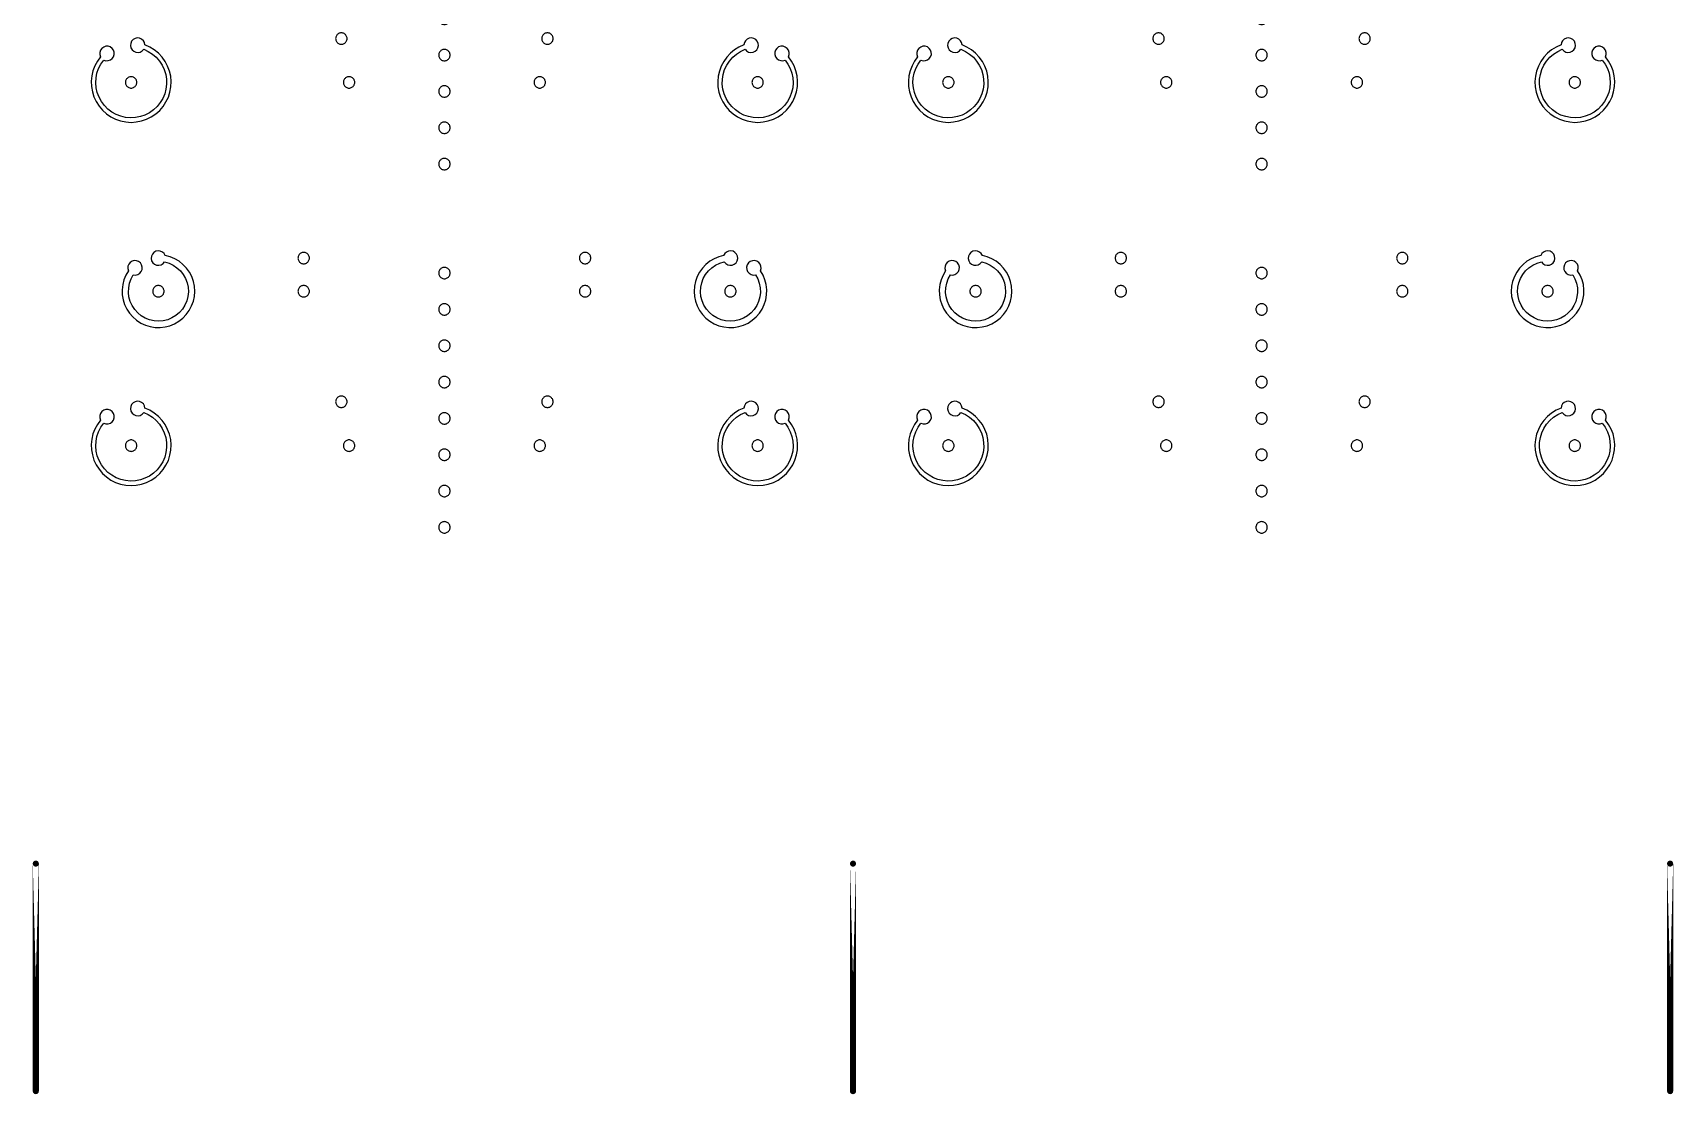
# Model space of a CAD drawing. Extents: x -100 to 100, y -100 to 100.
# Drawn here: x 32.3 to 53.93, y -64.24 to -50.25 of the extents above; entities that cross this region are included whole.
import ezdxf

# ---------------------------------------------------------------- set-up
doc = ezdxf.new("R2010")
doc.units = 0
doc.layers.get('0').update_dxf_attribs({"linetype": 'continuous'})
doc.layers.add('L4', color=7, linetype='continuous')

# ---------------------------------------------------------------- blocks, each defined once
blk = doc.blocks.new('LDI_XFL94-0512-011_L4_B1')
at = {"layer": 'L4'}
for points in [[(33.621, -53.437), (33.651, -53.439), (33.68, -53.432), (33.706, -53.416), (33.725, -53.393), (33.736, -53.365), (33.738, -53.335), (33.731, -53.305), (33.715, -53.28), (33.691, -53.261), (33.663, -53.25), (33.633, -53.248), (33.604, -53.256), (33.579, -53.273), (33.56, -53.296), (33.549, -53.324), (33.548, -53.354), (33.556, -53.383), (33.523, -53.441), (33.497, -53.502), (33.481, -53.566), (33.474, -53.632), (33.475, -53.698), (33.486, -53.764), (33.506, -53.827), (33.534, -53.887), (33.57, -53.942), (33.614, -53.992), (33.664, -54.035), (33.72, -54.072), (33.78, -54.1), (33.843, -54.119), (33.908, -54.13), (33.974, -54.131), (34.04, -54.124), (34.104, -54.107), (34.166, -54.082), (34.223, -54.048), (34.275, -54.007), (34.32, -53.959), (34.359, -53.905), (34.39, -53.847), (34.413, -53.784), (34.426, -53.72), (34.431, -53.654), (34.427, -53.587), (34.413, -53.523), (34.391, -53.46), (34.36, -53.402), (34.321, -53.348), (34.276, -53.3), (34.224, -53.258), (34.167, -53.225), (34.106, -53.199), (34.042, -53.182), (34.027, -53.156), (34.005, -53.136), (33.977, -53.123), (33.947, -53.12), (33.918, -53.126), (33.892, -53.141), (33.872, -53.164), (33.859, -53.191), (33.856, -53.221), (33.863, -53.251), (33.878, -53.277), (33.901, -53.297), (33.929, -53.308), (33.959, -53.311), (33.988, -53.304), (34.014, -53.289), (34.034, -53.266), (34.092, -53.283), (34.147, -53.309), (34.197, -53.343), (34.242, -53.384), (34.28, -53.432), (34.31, -53.485), (34.331, -53.542), (34.344, -53.601), (34.347, -53.662), (34.341, -53.722), (34.326, -53.781), (34.302, -53.837), (34.269, -53.888), (34.229, -53.934), (34.183, -53.973), (34.131, -54.005), (34.075, -54.028), (34.016, -54.043), (33.955, -54.048), (33.894, -54.044), (33.835, -54.03), (33.779, -54.008), (33.726, -53.977), (33.679, -53.938), (33.639, -53.893), (33.605, -53.842), (33.58, -53.787), (33.564, -53.728), (33.557, -53.668), (33.56, -53.607), (33.571, -53.547), (33.592, -53.49), (33.621, -53.437)], [(35.868, -53.141), (35.858, -53.141), (35.849, -53.143), (35.84, -53.146), (35.831, -53.151), (35.823, -53.156), (35.815, -53.163), (35.809, -53.17), (35.803, -53.178), (35.799, -53.187), (35.796, -53.196), (35.794, -53.206), (35.793, -53.216), (35.794, -53.225), (35.796, -53.235), (35.799, -53.244), (35.803, -53.253), (35.809, -53.261), (35.815, -53.269), (35.823, -53.275), (35.831, -53.281), (35.84, -53.285), (35.849, -53.288), (35.858, -53.29), (35.868, -53.291), (35.878, -53.29), (35.888, -53.288), (35.897, -53.285), (35.906, -53.281), (35.914, -53.275), (35.921, -53.269), (35.928, -53.261), (35.933, -53.253), (35.938, -53.244), (35.941, -53.235), (35.943, -53.225), (35.943, -53.216), (35.943, -53.206), (35.941, -53.196), (35.938, -53.187), (35.933, -53.178), (35.928, -53.17), (35.921, -53.163), (35.914, -53.156), (35.906, -53.151), (35.897, -53.146), (35.888, -53.143), (35.878, -53.141), (35.868, -53.141)], [(39.581, -53.141), (39.571, -53.141), (39.561, -53.143), (39.552, -53.146), (39.543, -53.151), (39.535, -53.156), (39.528, -53.163), (39.521, -53.17), (39.516, -53.178), (39.512, -53.187), (39.508, -53.196), (39.506, -53.206), (39.506, -53.216), (39.506, -53.225), (39.508, -53.235), (39.512, -53.244), (39.516, -53.253), (39.521, -53.261), (39.528, -53.269), (39.535, -53.275), (39.543, -53.281), (39.552, -53.285), (39.561, -53.288), (39.571, -53.29), (39.581, -53.291), (39.591, -53.29), (39.6, -53.288), (39.61, -53.285), (39.618, -53.281), (39.626, -53.275), (39.634, -53.269), (39.64, -53.261), (39.646, -53.253), (39.65, -53.244), (39.653, -53.235), (39.655, -53.225), (39.656, -53.216), (39.655, -53.206), (39.653, -53.196), (39.65, -53.187), (39.646, -53.178), (39.64, -53.17), (39.634, -53.163), (39.626, -53.156), (39.618, -53.151), (39.61, -53.146), (39.6, -53.143), (39.591, -53.141), (39.581, -53.141)], [(41.416, -53.266), (41.435, -53.289), (41.461, -53.304), (41.49, -53.311), (41.52, -53.308), (41.548, -53.297), (41.571, -53.277), (41.586, -53.251), (41.593, -53.221), (41.59, -53.191), (41.578, -53.164), (41.557, -53.141), (41.531, -53.126), (41.502, -53.12), (41.472, -53.123), (41.444, -53.136), (41.422, -53.156), (41.407, -53.182), (41.343, -53.199), (41.282, -53.225), (41.225, -53.258), (41.173, -53.3), (41.128, -53.348), (41.089, -53.402), (41.058, -53.46), (41.036, -53.523), (41.022, -53.587), (41.018, -53.654), (41.023, -53.72), (41.036, -53.784), (41.059, -53.847), (41.09, -53.905), (41.129, -53.959), (41.174, -54.007), (41.226, -54.048), (41.284, -54.082), (41.345, -54.107), (41.409, -54.124), (41.475, -54.131), (41.541, -54.13), (41.606, -54.119), (41.67, -54.1), (41.73, -54.072), (41.785, -54.035), (41.835, -53.992), (41.879, -53.942), (41.915, -53.887), (41.943, -53.827), (41.963, -53.764), (41.974, -53.698), (41.976, -53.632), (41.968, -53.566), (41.952, -53.502), (41.927, -53.441), (41.893, -53.383), (41.901, -53.354), (41.9, -53.324), (41.889, -53.296), (41.87, -53.273), (41.845, -53.256), (41.816, -53.248), (41.786, -53.25), (41.758, -53.261), (41.734, -53.28), (41.718, -53.305), (41.711, -53.335), (41.713, -53.365), (41.724, -53.393), (41.743, -53.416), (41.769, -53.432), (41.798, -53.439), (41.828, -53.437), (41.857, -53.49), (41.878, -53.547), (41.89, -53.607), (41.892, -53.668), (41.885, -53.728), (41.869, -53.787), (41.844, -53.842), (41.811, -53.893), (41.77, -53.938), (41.723, -53.977), (41.67, -54.008), (41.614, -54.03), (41.555, -54.044), (41.494, -54.048), (41.433, -54.043), (41.374, -54.028), (41.318, -54.005), (41.266, -53.973), (41.22, -53.934), (41.18, -53.888), (41.147, -53.837), (41.123, -53.781), (41.108, -53.722), (41.102, -53.662), (41.105, -53.601), (41.118, -53.542), (41.139, -53.485), (41.169, -53.432), (41.207, -53.384), (41.252, -53.343), (41.302, -53.309), (41.357, -53.283), (41.416, -53.266)], [(44.399, -53.437), (44.43, -53.439), (44.459, -53.432), (44.484, -53.416), (44.504, -53.393), (44.515, -53.365), (44.517, -53.335), (44.509, -53.305), (44.493, -53.28), (44.47, -53.261), (44.442, -53.25), (44.412, -53.248), (44.382, -53.256), (44.357, -53.273), (44.338, -53.296), (44.328, -53.324), (44.326, -53.354), (44.334, -53.383), (44.301, -53.441), (44.276, -53.502), (44.259, -53.566), (44.252, -53.632), (44.254, -53.698), (44.265, -53.764), (44.284, -53.827), (44.313, -53.887), (44.349, -53.942), (44.392, -53.992), (44.442, -54.035), (44.498, -54.072), (44.558, -54.1), (44.621, -54.119), (44.687, -54.13), (44.753, -54.131), (44.819, -54.124), (44.883, -54.107), (44.944, -54.082), (45.001, -54.048), (45.053, -54.007), (45.099, -53.959), (45.138, -53.905), (45.169, -53.847), (45.191, -53.784), (45.205, -53.72), (45.21, -53.654), (45.205, -53.587), (45.192, -53.523), (45.169, -53.46), (45.138, -53.402), (45.1, -53.348), (45.054, -53.3), (45.003, -53.258), (44.945, -53.225), (44.884, -53.199), (44.82, -53.182), (44.805, -53.156), (44.783, -53.136), (44.756, -53.123), (44.726, -53.12), (44.696, -53.126), (44.67, -53.141), (44.65, -53.164), (44.638, -53.191), (44.635, -53.221), (44.641, -53.251), (44.657, -53.277), (44.679, -53.297), (44.707, -53.308), (44.737, -53.311), (44.766, -53.304), (44.792, -53.289), (44.812, -53.266), (44.87, -53.283), (44.925, -53.309), (44.976, -53.343), (45.02, -53.384), (45.058, -53.432), (45.088, -53.485), (45.11, -53.542), (45.122, -53.601), (45.126, -53.662), (45.12, -53.722), (45.104, -53.781), (45.08, -53.837), (45.048, -53.888), (45.008, -53.934), (44.961, -53.973), (44.909, -54.005), (44.853, -54.028), (44.794, -54.043), (44.734, -54.048), (44.673, -54.044), (44.614, -54.03), (44.557, -54.008), (44.505, -53.977), (44.458, -53.938), (44.417, -53.893), (44.384, -53.842), (44.359, -53.787), (44.343, -53.728), (44.336, -53.668), (44.338, -53.607), (44.35, -53.547), (44.37, -53.49), (44.399, -53.437)], [(46.647, -53.141), (46.637, -53.141), (46.627, -53.143), (46.618, -53.146), (46.609, -53.151), (46.601, -53.156), (46.594, -53.163), (46.587, -53.17), (46.582, -53.178), (46.577, -53.187), (46.574, -53.196), (46.572, -53.206), (46.572, -53.216), (46.572, -53.225), (46.574, -53.235), (46.577, -53.244), (46.582, -53.253), (46.587, -53.261), (46.594, -53.269), (46.601, -53.275), (46.609, -53.281), (46.618, -53.285), (46.627, -53.288), (46.637, -53.29), (46.647, -53.291), (46.656, -53.29), (46.666, -53.288), (46.675, -53.285), (46.684, -53.281), (46.692, -53.275), (46.7, -53.269), (46.706, -53.261), (46.712, -53.253), (46.716, -53.244), (46.719, -53.235), (46.721, -53.225), (46.722, -53.216), (46.721, -53.206), (46.719, -53.196), (46.716, -53.187), (46.712, -53.178), (46.706, -53.17), (46.7, -53.163), (46.692, -53.156), (46.684, -53.151), (46.675, -53.146), (46.666, -53.143), (46.656, -53.141), (46.647, -53.141)], [(50.359, -53.141), (50.349, -53.141), (50.34, -53.143), (50.331, -53.146), (50.322, -53.151), (50.314, -53.156), (50.306, -53.163), (50.3, -53.17), (50.294, -53.178), (50.29, -53.187), (50.287, -53.196), (50.285, -53.206), (50.284, -53.216), (50.285, -53.225), (50.287, -53.235), (50.29, -53.244), (50.294, -53.253), (50.3, -53.261), (50.306, -53.269), (50.314, -53.275), (50.322, -53.281), (50.331, -53.285), (50.34, -53.288), (50.349, -53.29), (50.359, -53.291), (50.369, -53.29), (50.379, -53.288), (50.388, -53.285), (50.397, -53.281), (50.405, -53.275), (50.412, -53.269), (50.419, -53.261), (50.424, -53.253), (50.429, -53.244), (50.432, -53.235), (50.434, -53.225), (50.434, -53.216), (50.434, -53.206), (50.432, -53.196), (50.429, -53.187), (50.424, -53.178), (50.419, -53.17), (50.412, -53.163), (50.405, -53.156), (50.397, -53.151), (50.388, -53.146), (50.379, -53.143), (50.369, -53.141), (50.359, -53.141)], [(52.194, -53.266), (52.214, -53.289), (52.239, -53.304), (52.269, -53.311), (52.299, -53.308), (52.327, -53.297), (52.349, -53.277), (52.365, -53.251), (52.371, -53.221), (52.368, -53.191), (52.356, -53.164), (52.336, -53.141), (52.31, -53.126), (52.28, -53.12), (52.25, -53.123), (52.223, -53.136), (52.2, -53.156), (52.186, -53.182), (52.122, -53.199), (52.06, -53.225), (52.003, -53.258), (51.952, -53.3), (51.906, -53.348), (51.868, -53.402), (51.837, -53.46), (51.814, -53.523), (51.801, -53.587), (51.796, -53.654), (51.801, -53.72), (51.815, -53.784), (51.837, -53.847), (51.868, -53.905), (51.907, -53.959), (51.953, -54.007), (52.005, -54.048), (52.062, -54.082), (52.123, -54.107), (52.187, -54.124), (52.253, -54.131), (52.319, -54.13), (52.385, -54.119), (52.448, -54.1), (52.508, -54.072), (52.564, -54.035), (52.614, -53.992), (52.657, -53.942), (52.693, -53.887), (52.722, -53.827), (52.741, -53.764), (52.752, -53.698), (52.754, -53.632), (52.747, -53.566), (52.73, -53.502), (52.705, -53.441), (52.672, -53.383), (52.68, -53.354), (52.678, -53.324), (52.668, -53.296), (52.649, -53.273), (52.624, -53.256), (52.594, -53.248), (52.564, -53.25), (52.536, -53.261), (52.513, -53.28), (52.497, -53.305), (52.489, -53.335), (52.491, -53.365), (52.502, -53.393), (52.522, -53.416), (52.547, -53.432), (52.576, -53.439), (52.607, -53.437), (52.636, -53.49), (52.656, -53.547), (52.668, -53.607), (52.67, -53.668), (52.663, -53.728), (52.647, -53.787), (52.622, -53.842), (52.589, -53.893), (52.548, -53.938), (52.501, -53.977), (52.449, -54.008), (52.392, -54.03), (52.333, -54.044), (52.272, -54.048), (52.212, -54.043), (52.153, -54.028), (52.097, -54.005), (52.045, -53.973), (51.998, -53.934), (51.958, -53.888), (51.926, -53.837), (51.902, -53.781), (51.886, -53.722), (51.88, -53.662), (51.884, -53.601), (51.896, -53.542), (51.918, -53.485), (51.948, -53.432), (51.985, -53.384), (52.03, -53.343), (52.081, -53.309), (52.136, -53.283), (52.194, -53.266)], [(37.725, -53.338), (37.715, -53.339), (37.705, -53.341), (37.696, -53.344), (37.687, -53.348), (37.679, -53.354), (37.672, -53.36), (37.665, -53.368), (37.66, -53.376), (37.655, -53.384), (37.652, -53.394), (37.65, -53.403), (37.65, -53.413), (37.65, -53.423), (37.652, -53.433), (37.655, -53.442), (37.66, -53.451), (37.665, -53.459), (37.672, -53.466), (37.679, -53.473), (37.687, -53.478), (37.696, -53.482), (37.705, -53.486), (37.715, -53.488), (37.725, -53.488), (37.734, -53.488), (37.744, -53.486), (37.753, -53.482), (37.762, -53.478), (37.77, -53.473), (37.778, -53.466), (37.784, -53.459), (37.79, -53.451), (37.794, -53.442), (37.797, -53.433), (37.799, -53.423), (37.8, -53.413), (37.799, -53.403), (37.797, -53.394), (37.794, -53.384), (37.79, -53.376), (37.784, -53.368), (37.778, -53.36), (37.77, -53.354), (37.762, -53.348), (37.753, -53.344), (37.744, -53.341), (37.734, -53.339), (37.725, -53.338)], [(48.503, -53.338), (48.493, -53.339), (48.484, -53.341), (48.474, -53.344), (48.465, -53.348), (48.457, -53.354), (48.45, -53.36), (48.443, -53.368), (48.438, -53.376), (48.434, -53.384), (48.431, -53.394), (48.429, -53.403), (48.428, -53.413), (48.429, -53.423), (48.431, -53.433), (48.434, -53.442), (48.438, -53.451), (48.443, -53.459), (48.45, -53.466), (48.457, -53.473), (48.465, -53.478), (48.474, -53.482), (48.484, -53.486), (48.493, -53.488), (48.503, -53.488), (48.513, -53.488), (48.522, -53.486), (48.532, -53.482), (48.54, -53.478), (48.549, -53.473), (48.556, -53.466), (48.562, -53.459), (48.568, -53.451), (48.572, -53.442), (48.575, -53.433), (48.577, -53.423), (48.578, -53.413), (48.577, -53.403), (48.575, -53.394), (48.572, -53.384), (48.568, -53.376), (48.562, -53.368), (48.556, -53.36), (48.549, -53.354), (48.54, -53.348), (48.532, -53.344), (48.522, -53.341), (48.513, -53.339), (48.503, -53.338)], [(33.952, -53.578), (33.942, -53.578), (33.933, -53.58), (33.923, -53.583), (33.915, -53.588), (33.906, -53.593), (33.899, -53.6), (33.893, -53.607), (33.887, -53.615), (33.883, -53.624), (33.88, -53.633), (33.878, -53.643), (33.877, -53.653), (33.878, -53.662), (33.88, -53.672), (33.883, -53.681), (33.887, -53.69), (33.893, -53.698), (33.899, -53.706), (33.906, -53.712), (33.915, -53.718), (33.923, -53.722), (33.933, -53.725), (33.942, -53.727), (33.952, -53.728), (33.962, -53.727), (33.972, -53.725), (33.981, -53.722), (33.99, -53.718), (33.998, -53.712), (34.005, -53.706), (34.012, -53.698), (34.017, -53.69), (34.021, -53.681), (34.025, -53.672), (34.026, -53.662), (34.027, -53.653), (34.026, -53.643), (34.025, -53.633), (34.021, -53.624), (34.017, -53.615), (34.012, -53.607), (34.005, -53.6), (33.998, -53.593), (33.99, -53.588), (33.981, -53.583), (33.972, -53.58), (33.962, -53.578), (33.952, -53.578)], [(35.868, -53.578), (35.858, -53.578), (35.849, -53.58), (35.84, -53.583), (35.831, -53.588), (35.823, -53.593), (35.815, -53.6), (35.809, -53.607), (35.803, -53.615), (35.799, -53.624), (35.796, -53.633), (35.794, -53.643), (35.793, -53.653), (35.794, -53.662), (35.796, -53.672), (35.799, -53.681), (35.803, -53.69), (35.809, -53.698), (35.815, -53.706), (35.823, -53.712), (35.831, -53.718), (35.84, -53.722), (35.849, -53.725), (35.858, -53.727), (35.868, -53.728), (35.878, -53.727), (35.888, -53.725), (35.897, -53.722), (35.906, -53.718), (35.914, -53.712), (35.921, -53.706), (35.928, -53.698), (35.933, -53.69), (35.938, -53.681), (35.941, -53.672), (35.943, -53.662), (35.943, -53.653), (35.943, -53.643), (35.941, -53.633), (35.938, -53.624), (35.933, -53.615), (35.928, -53.607), (35.921, -53.6), (35.914, -53.593), (35.906, -53.588), (35.897, -53.583), (35.888, -53.58), (35.878, -53.578), (35.868, -53.578)], [(39.581, -53.578), (39.571, -53.578), (39.561, -53.58), (39.552, -53.583), (39.543, -53.588), (39.535, -53.593), (39.528, -53.6), (39.521, -53.607), (39.516, -53.615), (39.512, -53.624), (39.508, -53.633), (39.506, -53.643), (39.506, -53.653), (39.506, -53.662), (39.508, -53.672), (39.512, -53.681), (39.516, -53.69), (39.521, -53.698), (39.528, -53.706), (39.535, -53.712), (39.543, -53.718), (39.552, -53.722), (39.561, -53.725), (39.571, -53.727), (39.581, -53.728), (39.591, -53.727), (39.6, -53.725), (39.61, -53.722), (39.618, -53.718), (39.626, -53.712), (39.634, -53.706), (39.64, -53.698), (39.646, -53.69), (39.65, -53.681), (39.653, -53.672), (39.655, -53.662), (39.656, -53.653), (39.655, -53.643), (39.653, -53.633), (39.65, -53.624), (39.646, -53.615), (39.64, -53.607), (39.634, -53.6), (39.626, -53.593), (39.618, -53.588), (39.61, -53.583), (39.6, -53.58), (39.591, -53.578), (39.581, -53.578)], [(41.497, -53.578), (41.487, -53.578), (41.478, -53.58), (41.468, -53.583), (41.46, -53.588), (41.451, -53.593), (41.444, -53.6), (41.438, -53.607), (41.432, -53.615), (41.428, -53.624), (41.425, -53.633), (41.423, -53.643), (41.422, -53.653), (41.423, -53.662), (41.425, -53.672), (41.428, -53.681), (41.432, -53.69), (41.438, -53.698), (41.444, -53.706), (41.451, -53.712), (41.46, -53.718), (41.468, -53.722), (41.478, -53.725), (41.487, -53.727), (41.497, -53.728), (41.507, -53.727), (41.516, -53.725), (41.526, -53.722), (41.535, -53.718), (41.543, -53.712), (41.55, -53.706), (41.557, -53.698), (41.562, -53.69), (41.566, -53.681), (41.569, -53.672), (41.571, -53.662), (41.572, -53.653), (41.571, -53.643), (41.569, -53.633), (41.566, -53.624), (41.562, -53.615), (41.557, -53.607), (41.55, -53.6), (41.543, -53.593), (41.535, -53.588), (41.526, -53.583), (41.516, -53.58), (41.507, -53.578), (41.497, -53.578)], [(44.731, -53.578), (44.721, -53.578), (44.711, -53.58), (44.702, -53.583), (44.693, -53.588), (44.685, -53.593), (44.678, -53.6), (44.671, -53.607), (44.666, -53.615), (44.661, -53.624), (44.658, -53.633), (44.656, -53.643), (44.656, -53.653), (44.656, -53.662), (44.658, -53.672), (44.661, -53.681), (44.666, -53.69), (44.671, -53.698), (44.678, -53.706), (44.685, -53.712), (44.693, -53.718), (44.702, -53.722), (44.711, -53.725), (44.721, -53.727), (44.731, -53.728), (44.74, -53.727), (44.75, -53.725), (44.759, -53.722), (44.768, -53.718), (44.776, -53.712), (44.784, -53.706), (44.79, -53.698), (44.795, -53.69), (44.8, -53.681), (44.803, -53.672), (44.805, -53.662), (44.806, -53.653), (44.805, -53.643), (44.803, -53.633), (44.8, -53.624), (44.795, -53.615), (44.79, -53.607), (44.784, -53.6), (44.776, -53.593), (44.768, -53.588), (44.759, -53.583), (44.75, -53.58), (44.74, -53.578), (44.731, -53.578)], [(46.647, -53.578), (46.637, -53.578), (46.627, -53.58), (46.618, -53.583), (46.609, -53.588), (46.601, -53.593), (46.594, -53.6), (46.587, -53.607), (46.582, -53.615), (46.577, -53.624), (46.574, -53.633), (46.572, -53.643), (46.572, -53.653), (46.572, -53.662), (46.574, -53.672), (46.577, -53.681), (46.582, -53.69), (46.587, -53.698), (46.594, -53.706), (46.601, -53.712), (46.609, -53.718), (46.618, -53.722), (46.627, -53.725), (46.637, -53.727), (46.647, -53.728), (46.656, -53.727), (46.666, -53.725), (46.675, -53.722), (46.684, -53.718), (46.692, -53.712), (46.7, -53.706), (46.706, -53.698), (46.712, -53.69), (46.716, -53.681), (46.719, -53.672), (46.721, -53.662), (46.722, -53.653), (46.721, -53.643), (46.719, -53.633), (46.716, -53.624), (46.712, -53.615), (46.706, -53.607), (46.7, -53.6), (46.692, -53.593), (46.684, -53.588), (46.675, -53.583), (46.666, -53.58), (46.656, -53.578), (46.647, -53.578)], [(50.359, -53.578), (50.349, -53.578), (50.34, -53.58), (50.331, -53.583), (50.322, -53.588), (50.314, -53.593), (50.306, -53.6), (50.3, -53.607), (50.294, -53.615), (50.29, -53.624), (50.287, -53.633), (50.285, -53.643), (50.284, -53.653), (50.285, -53.662), (50.287, -53.672), (50.29, -53.681), (50.294, -53.69), (50.3, -53.698), (50.306, -53.706), (50.314, -53.712), (50.322, -53.718), (50.331, -53.722), (50.34, -53.725), (50.349, -53.727), (50.359, -53.728), (50.369, -53.727), (50.379, -53.725), (50.388, -53.722), (50.397, -53.718), (50.405, -53.712), (50.412, -53.706), (50.419, -53.698), (50.424, -53.69), (50.429, -53.681), (50.432, -53.672), (50.434, -53.662), (50.434, -53.653), (50.434, -53.643), (50.432, -53.633), (50.429, -53.624), (50.424, -53.615), (50.419, -53.607), (50.412, -53.6), (50.405, -53.593), (50.397, -53.588), (50.388, -53.583), (50.379, -53.58), (50.369, -53.578), (50.359, -53.578)], [(52.275, -53.578), (52.266, -53.578), (52.256, -53.58), (52.247, -53.583), (52.238, -53.588), (52.23, -53.593), (52.222, -53.6), (52.216, -53.607), (52.21, -53.615), (52.206, -53.624), (52.203, -53.633), (52.201, -53.643), (52.2, -53.653), (52.201, -53.662), (52.203, -53.672), (52.206, -53.681), (52.21, -53.69), (52.216, -53.698), (52.222, -53.706), (52.23, -53.712), (52.238, -53.718), (52.247, -53.722), (52.256, -53.725), (52.266, -53.727), (52.275, -53.728), (52.285, -53.727), (52.295, -53.725), (52.304, -53.722), (52.313, -53.718), (52.321, -53.712), (52.328, -53.706), (52.335, -53.698), (52.34, -53.69), (52.345, -53.681), (52.348, -53.672), (52.35, -53.662), (52.35, -53.653), (52.35, -53.643), (52.348, -53.633), (52.345, -53.624), (52.34, -53.615), (52.335, -53.607), (52.328, -53.6), (52.321, -53.593), (52.313, -53.588), (52.304, -53.583), (52.295, -53.58), (52.285, -53.578), (52.275, -53.578)], [(37.725, -53.817), (37.715, -53.818), (37.705, -53.82), (37.696, -53.823), (37.687, -53.827), (37.679, -53.833), (37.672, -53.839), (37.665, -53.847), (37.66, -53.855), (37.655, -53.864), (37.652, -53.873), (37.65, -53.882), (37.65, -53.892), (37.65, -53.902), (37.652, -53.912), (37.655, -53.921), (37.66, -53.93), (37.665, -53.938), (37.672, -53.945), (37.679, -53.952), (37.687, -53.957), (37.696, -53.962), (37.705, -53.965), (37.715, -53.967), (37.725, -53.967), (37.734, -53.967), (37.744, -53.965), (37.753, -53.962), (37.762, -53.957), (37.77, -53.952), (37.778, -53.945), (37.784, -53.938), (37.79, -53.93), (37.794, -53.921), (37.797, -53.912), (37.799, -53.902), (37.8, -53.892), (37.799, -53.882), (37.797, -53.873), (37.794, -53.864), (37.79, -53.855), (37.784, -53.847), (37.778, -53.839), (37.77, -53.833), (37.762, -53.827), (37.753, -53.823), (37.744, -53.82), (37.734, -53.818), (37.725, -53.817)], [(48.503, -53.817), (48.493, -53.818), (48.484, -53.82), (48.474, -53.823), (48.465, -53.827), (48.457, -53.833), (48.45, -53.839), (48.443, -53.847), (48.438, -53.855), (48.434, -53.864), (48.431, -53.873), (48.429, -53.882), (48.428, -53.892), (48.429, -53.902), (48.431, -53.912), (48.434, -53.921), (48.438, -53.93), (48.443, -53.938), (48.45, -53.945), (48.457, -53.952), (48.465, -53.957), (48.474, -53.962), (48.484, -53.965), (48.493, -53.967), (48.503, -53.967), (48.513, -53.967), (48.522, -53.965), (48.532, -53.962), (48.54, -53.957), (48.549, -53.952), (48.556, -53.945), (48.562, -53.938), (48.568, -53.93), (48.572, -53.921), (48.575, -53.912), (48.577, -53.902), (48.578, -53.892), (48.577, -53.882), (48.575, -53.873), (48.572, -53.864), (48.568, -53.855), (48.562, -53.847), (48.556, -53.839), (48.549, -53.833), (48.54, -53.827), (48.532, -53.823), (48.522, -53.82), (48.513, -53.818), (48.503, -53.817)], [(37.725, -54.296), (37.715, -54.297), (37.705, -54.299), (37.696, -54.302), (37.687, -54.306), (37.679, -54.312), (37.672, -54.318), (37.665, -54.326), (37.66, -54.334), (37.655, -54.343), (37.652, -54.352), (37.65, -54.361), (37.65, -54.371), (37.65, -54.381), (37.652, -54.391), (37.655, -54.4), (37.66, -54.409), (37.665, -54.417), (37.672, -54.424), (37.679, -54.431), (37.687, -54.436), (37.696, -54.441), (37.705, -54.444), (37.715, -54.446), (37.725, -54.446), (37.734, -54.446), (37.744, -54.444), (37.753, -54.441), (37.762, -54.436), (37.77, -54.431), (37.778, -54.424), (37.784, -54.417), (37.79, -54.409), (37.794, -54.4), (37.797, -54.391), (37.799, -54.381), (37.8, -54.371), (37.799, -54.361), (37.797, -54.352), (37.794, -54.343), (37.79, -54.334), (37.784, -54.326), (37.778, -54.318), (37.77, -54.312), (37.762, -54.306), (37.753, -54.302), (37.744, -54.299), (37.734, -54.297), (37.725, -54.296)], [(48.503, -54.296), (48.493, -54.297), (48.484, -54.299), (48.474, -54.302), (48.465, -54.306), (48.457, -54.312), (48.45, -54.318), (48.443, -54.326), (48.438, -54.334), (48.434, -54.343), (48.431, -54.352), (48.429, -54.361), (48.428, -54.371), (48.429, -54.381), (48.431, -54.391), (48.434, -54.4), (48.438, -54.409), (48.443, -54.417), (48.45, -54.424), (48.457, -54.431), (48.465, -54.436), (48.474, -54.441), (48.484, -54.444), (48.493, -54.446), (48.503, -54.446), (48.513, -54.446), (48.522, -54.444), (48.532, -54.441), (48.54, -54.436), (48.549, -54.431), (48.556, -54.424), (48.562, -54.417), (48.568, -54.409), (48.572, -54.4), (48.575, -54.391), (48.577, -54.381), (48.578, -54.371), (48.577, -54.361), (48.575, -54.352), (48.572, -54.343), (48.568, -54.334), (48.562, -54.326), (48.556, -54.318), (48.549, -54.312), (48.54, -54.306), (48.532, -54.302), (48.522, -54.299), (48.513, -54.297), (48.503, -54.296)], [(37.725, -54.775), (37.715, -54.776), (37.705, -54.778), (37.696, -54.781), (37.687, -54.785), (37.679, -54.791), (37.672, -54.797), (37.665, -54.805), (37.66, -54.813), (37.655, -54.822), (37.652, -54.831), (37.65, -54.841), (37.65, -54.85), (37.65, -54.86), (37.652, -54.87), (37.655, -54.879), (37.66, -54.888), (37.665, -54.896), (37.672, -54.903), (37.679, -54.91), (37.687, -54.915), (37.696, -54.92), (37.705, -54.923), (37.715, -54.925), (37.725, -54.925), (37.734, -54.925), (37.744, -54.923), (37.753, -54.92), (37.762, -54.915), (37.77, -54.91), (37.778, -54.903), (37.784, -54.896), (37.79, -54.888), (37.794, -54.879), (37.797, -54.87), (37.799, -54.86), (37.8, -54.85), (37.799, -54.841), (37.797, -54.831), (37.794, -54.822), (37.79, -54.813), (37.784, -54.805), (37.778, -54.797), (37.77, -54.791), (37.762, -54.785), (37.753, -54.781), (37.744, -54.778), (37.734, -54.776), (37.725, -54.775)], [(48.503, -54.775), (48.493, -54.776), (48.484, -54.778), (48.474, -54.781), (48.465, -54.785), (48.457, -54.791), (48.45, -54.797), (48.443, -54.805), (48.438, -54.813), (48.434, -54.822), (48.431, -54.831), (48.429, -54.841), (48.428, -54.85), (48.429, -54.86), (48.431, -54.87), (48.434, -54.879), (48.438, -54.888), (48.443, -54.896), (48.45, -54.903), (48.457, -54.91), (48.465, -54.915), (48.474, -54.92), (48.484, -54.923), (48.493, -54.925), (48.503, -54.925), (48.513, -54.925), (48.522, -54.923), (48.532, -54.92), (48.54, -54.915), (48.549, -54.91), (48.556, -54.903), (48.562, -54.896), (48.568, -54.888), (48.572, -54.879), (48.575, -54.87), (48.577, -54.86), (48.578, -54.85), (48.577, -54.841), (48.575, -54.831), (48.572, -54.822), (48.568, -54.813), (48.562, -54.805), (48.556, -54.797), (48.549, -54.791), (48.54, -54.785), (48.532, -54.781), (48.522, -54.778), (48.513, -54.776), (48.503, -54.775)], [(33.231, -55.394), (33.259, -55.403), (33.289, -55.402), (33.318, -55.393), (33.342, -55.375), (33.359, -55.351), (33.368, -55.322), (33.368, -55.292), (33.358, -55.264), (33.341, -55.24), (33.317, -55.222), (33.288, -55.213), (33.258, -55.213), (33.23, -55.223), (33.205, -55.24), (33.188, -55.264), (33.179, -55.293), (33.179, -55.323), (33.188, -55.351), (33.147, -55.408), (33.114, -55.47), (33.089, -55.535), (33.073, -55.603), (33.066, -55.673), (33.069, -55.743), (33.081, -55.812), (33.101, -55.879), (33.131, -55.942), (33.169, -56.001), (33.214, -56.055), (33.266, -56.102), (33.324, -56.142), (33.386, -56.173), (33.452, -56.196), (33.521, -56.211), (33.591, -56.216), (33.66, -56.211), (33.729, -56.198), (33.795, -56.175), (33.858, -56.144), (33.916, -56.105), (33.969, -56.058), (34.014, -56.005), (34.052, -55.946), (34.083, -55.883), (34.104, -55.816), (34.116, -55.747), (34.12, -55.678), (34.114, -55.608), (34.098, -55.539), (34.074, -55.474), (34.041, -55.412), (34.001, -55.355), (33.953, -55.304), (33.898, -55.259), (33.839, -55.223), (33.775, -55.194), (33.769, -55.165), (33.754, -55.139), (33.731, -55.119), (33.704, -55.107), (33.674, -55.103), (33.645, -55.11), (33.619, -55.125), (33.599, -55.147), (33.587, -55.174), (33.583, -55.204), (33.589, -55.233), (33.604, -55.259), (33.626, -55.279), (33.654, -55.292), (33.683, -55.295), (33.713, -55.289), (33.739, -55.274), (33.759, -55.252), (33.818, -55.28), (33.873, -55.315), (33.922, -55.358), (33.965, -55.407), (34.001, -55.461), (34.029, -55.52), (34.048, -55.583), (34.058, -55.647), (34.059, -55.712), (34.051, -55.777), (34.035, -55.84), (34.009, -55.9), (33.976, -55.956), (33.935, -56.007), (33.887, -56.051), (33.833, -56.089), (33.775, -56.119), (33.714, -56.14), (33.65, -56.152), (33.585, -56.156), (33.52, -56.15), (33.456, -56.135), (33.395, -56.112), (33.338, -56.08), (33.286, -56.041), (33.24, -55.995), (33.201, -55.942), (33.169, -55.885), (33.146, -55.824), (33.131, -55.761), (33.126, -55.696), (33.129, -55.631), (33.142, -55.567), (33.163, -55.505), (33.193, -55.447), (33.231, -55.394)], [(36.365, -55.036), (36.355, -55.036), (36.346, -55.038), (36.336, -55.041), (36.328, -55.046), (36.32, -55.051), (36.312, -55.058), (36.306, -55.065), (36.3, -55.073), (36.296, -55.082), (36.293, -55.091), (36.291, -55.101), (36.29, -55.111), (36.291, -55.121), (36.293, -55.13), (36.296, -55.139), (36.3, -55.148), (36.306, -55.156), (36.312, -55.164), (36.32, -55.17), (36.328, -55.176), (36.336, -55.18), (36.346, -55.183), (36.355, -55.185), (36.365, -55.186), (36.375, -55.185), (36.385, -55.183), (36.394, -55.18), (36.403, -55.176), (36.411, -55.17), (36.418, -55.164), (36.425, -55.156), (36.43, -55.148), (36.434, -55.139), (36.438, -55.13), (36.44, -55.121), (36.44, -55.111), (36.44, -55.101), (36.438, -55.091), (36.434, -55.082), (36.43, -55.073), (36.425, -55.065), (36.418, -55.058), (36.411, -55.051), (36.403, -55.046), (36.394, -55.041), (36.385, -55.038), (36.375, -55.036), (36.365, -55.036)], [(39.084, -55.036), (39.074, -55.036), (39.065, -55.038), (39.055, -55.041), (39.046, -55.046), (39.038, -55.051), (39.031, -55.058), (39.024, -55.065), (39.019, -55.073), (39.015, -55.082), (39.011, -55.091), (39.01, -55.101), (39.009, -55.111), (39.01, -55.121), (39.011, -55.13), (39.015, -55.139), (39.019, -55.148), (39.024, -55.156), (39.031, -55.164), (39.038, -55.17), (39.046, -55.176), (39.055, -55.18), (39.065, -55.183), (39.074, -55.185), (39.084, -55.186), (39.094, -55.185), (39.103, -55.183), (39.113, -55.18), (39.121, -55.176), (39.13, -55.17), (39.137, -55.164), (39.143, -55.156), (39.149, -55.148), (39.153, -55.139), (39.156, -55.13), (39.158, -55.121), (39.159, -55.111), (39.158, -55.101), (39.156, -55.091), (39.153, -55.082), (39.149, -55.073), (39.143, -55.065), (39.137, -55.058), (39.13, -55.051), (39.121, -55.046), (39.113, -55.041), (39.103, -55.038), (39.094, -55.036), (39.084, -55.036)], [(41.69, -55.252), (41.71, -55.274), (41.736, -55.289), (41.766, -55.295), (41.795, -55.292), (41.823, -55.279), (41.845, -55.259), (41.86, -55.233), (41.866, -55.204), (41.862, -55.174), (41.85, -55.147), (41.83, -55.125), (41.804, -55.11), (41.775, -55.103), (41.745, -55.107), (41.718, -55.119), (41.695, -55.139), (41.681, -55.165), (41.674, -55.194), (41.61, -55.223), (41.551, -55.259), (41.496, -55.304), (41.449, -55.355), (41.408, -55.412), (41.375, -55.474), (41.351, -55.539), (41.336, -55.608), (41.329, -55.678), (41.333, -55.747), (41.345, -55.816), (41.367, -55.883), (41.397, -55.946), (41.435, -56.005), (41.481, -56.058), (41.533, -56.105), (41.591, -56.144), (41.654, -56.175), (41.72, -56.198), (41.789, -56.211), (41.859, -56.216), (41.928, -56.211), (41.997, -56.196), (42.063, -56.173), (42.126, -56.142), (42.183, -56.102), (42.235, -56.055), (42.28, -56.001), (42.318, -55.942), (42.348, -55.879), (42.369, -55.812), (42.38, -55.743), (42.383, -55.673), (42.376, -55.603), (42.36, -55.535), (42.336, -55.47), (42.302, -55.408), (42.261, -55.351), (42.27, -55.323), (42.27, -55.293), (42.261, -55.264), (42.244, -55.24), (42.219, -55.223), (42.191, -55.213), (42.161, -55.213), (42.133, -55.222), (42.108, -55.24), (42.091, -55.264), (42.081, -55.292), (42.081, -55.322), (42.09, -55.351), (42.108, -55.375), (42.132, -55.393), (42.16, -55.402), (42.19, -55.403), (42.218, -55.394), (42.256, -55.447), (42.286, -55.505), (42.307, -55.567), (42.32, -55.631), (42.323, -55.696), (42.318, -55.761), (42.303, -55.824), (42.28, -55.885), (42.248, -55.942), (42.209, -55.995), (42.163, -56.041), (42.111, -56.08), (42.054, -56.112), (41.993, -56.135), (41.93, -56.15), (41.865, -56.156), (41.799, -56.152), (41.735, -56.14), (41.674, -56.119), (41.616, -56.089), (41.562, -56.051), (41.514, -56.007), (41.473, -55.956), (41.44, -55.9), (41.415, -55.84), (41.398, -55.777), (41.39, -55.712), (41.391, -55.647), (41.401, -55.583), (41.421, -55.52), (41.448, -55.461), (41.484, -55.407), (41.527, -55.358), (41.576, -55.315), (41.631, -55.28), (41.69, -55.252)], [(44.009, -55.394), (44.038, -55.403), (44.068, -55.402), (44.096, -55.393), (44.12, -55.375), (44.137, -55.351), (44.147, -55.322), (44.146, -55.292), (44.137, -55.264), (44.119, -55.24), (44.095, -55.222), (44.066, -55.213), (44.037, -55.213), (44.008, -55.223), (43.984, -55.24), (43.966, -55.264), (43.957, -55.293), (43.957, -55.323), (43.966, -55.351), (43.925, -55.408), (43.892, -55.47), (43.867, -55.535), (43.851, -55.603), (43.845, -55.673), (43.847, -55.743), (43.859, -55.812), (43.88, -55.879), (43.909, -55.942), (43.947, -56.001), (43.992, -56.055), (44.044, -56.102), (44.102, -56.142), (44.164, -56.173), (44.231, -56.196), (44.299, -56.211), (44.369, -56.216), (44.439, -56.211), (44.508, -56.198), (44.574, -56.175), (44.637, -56.144), (44.695, -56.105), (44.747, -56.058), (44.793, -56.005), (44.831, -55.946), (44.861, -55.883), (44.882, -55.816), (44.895, -55.747), (44.898, -55.678), (44.892, -55.608), (44.877, -55.539), (44.852, -55.474), (44.82, -55.412), (44.779, -55.355), (44.731, -55.304), (44.677, -55.259), (44.617, -55.223), (44.553, -55.194), (44.547, -55.165), (44.532, -55.139), (44.51, -55.119), (44.483, -55.107), (44.453, -55.103), (44.423, -55.11), (44.398, -55.125), (44.377, -55.147), (44.365, -55.174), (44.362, -55.204), (44.368, -55.233), (44.383, -55.259), (44.405, -55.279), (44.432, -55.292), (44.462, -55.295), (44.491, -55.289), (44.517, -55.274), (44.537, -55.252), (44.597, -55.28), (44.651, -55.315), (44.701, -55.358), (44.744, -55.407), (44.779, -55.461), (44.807, -55.52), (44.826, -55.583), (44.836, -55.647), (44.838, -55.712), (44.83, -55.777), (44.813, -55.84), (44.788, -55.9), (44.754, -55.956), (44.713, -56.007), (44.665, -56.051), (44.612, -56.089), (44.554, -56.119), (44.492, -56.14), (44.428, -56.152), (44.363, -56.156), (44.298, -56.15), (44.234, -56.135), (44.174, -56.112), (44.117, -56.08), (44.064, -56.041), (44.018, -55.995), (43.979, -55.942), (43.948, -55.885), (43.924, -55.824), (43.91, -55.761), (43.904, -55.696), (43.908, -55.631), (43.92, -55.567), (43.942, -55.505), (43.972, -55.447), (44.009, -55.394)], [(47.144, -55.036), (47.134, -55.036), (47.124, -55.038), (47.115, -55.041), (47.106, -55.046), (47.098, -55.051), (47.091, -55.058), (47.084, -55.065), (47.079, -55.073), (47.074, -55.082), (47.071, -55.091), (47.069, -55.101), (47.069, -55.111), (47.069, -55.121), (47.071, -55.13), (47.074, -55.139), (47.079, -55.148), (47.084, -55.156), (47.091, -55.164), (47.098, -55.17), (47.106, -55.176), (47.115, -55.18), (47.124, -55.183), (47.134, -55.185), (47.144, -55.186), (47.153, -55.185), (47.163, -55.183), (47.172, -55.18), (47.181, -55.176), (47.189, -55.17), (47.197, -55.164), (47.203, -55.156), (47.209, -55.148), (47.213, -55.139), (47.216, -55.13), (47.218, -55.121), (47.219, -55.111), (47.218, -55.101), (47.216, -55.091), (47.213, -55.082), (47.209, -55.073), (47.203, -55.065), (47.197, -55.058), (47.189, -55.051), (47.181, -55.046), (47.172, -55.041), (47.163, -55.038), (47.153, -55.036), (47.144, -55.036)], [(49.862, -55.036), (49.853, -55.036), (49.843, -55.038), (49.834, -55.041), (49.825, -55.046), (49.817, -55.051), (49.809, -55.058), (49.803, -55.065), (49.797, -55.073), (49.793, -55.082), (49.79, -55.091), (49.788, -55.101), (49.787, -55.111), (49.788, -55.121), (49.79, -55.13), (49.793, -55.139), (49.797, -55.148), (49.803, -55.156), (49.809, -55.164), (49.817, -55.17), (49.825, -55.176), (49.834, -55.18), (49.843, -55.183), (49.853, -55.185), (49.862, -55.186), (49.872, -55.185), (49.882, -55.183), (49.891, -55.18), (49.9, -55.176), (49.908, -55.17), (49.915, -55.164), (49.922, -55.156), (49.927, -55.148), (49.932, -55.139), (49.935, -55.13), (49.937, -55.121), (49.937, -55.111), (49.937, -55.101), (49.935, -55.091), (49.932, -55.082), (49.927, -55.073), (49.922, -55.065), (49.915, -55.058), (49.908, -55.051), (49.9, -55.046), (49.891, -55.041), (49.882, -55.038), (49.872, -55.036), (49.862, -55.036)], [(52.469, -55.252), (52.489, -55.274), (52.515, -55.289), (52.544, -55.295), (52.574, -55.292), (52.601, -55.279), (52.623, -55.259), (52.638, -55.233), (52.644, -55.204), (52.641, -55.174), (52.629, -55.147), (52.608, -55.125), (52.583, -55.11), (52.553, -55.103), (52.523, -55.107), (52.496, -55.119), (52.474, -55.139), (52.459, -55.165), (52.453, -55.194), (52.389, -55.223), (52.329, -55.259), (52.275, -55.304), (52.227, -55.355), (52.186, -55.412), (52.154, -55.474), (52.129, -55.539), (52.114, -55.608), (52.108, -55.678), (52.111, -55.747), (52.124, -55.816), (52.145, -55.883), (52.175, -55.946), (52.213, -56.005), (52.259, -56.058), (52.311, -56.105), (52.369, -56.144), (52.432, -56.175), (52.498, -56.198), (52.567, -56.211), (52.637, -56.216), (52.707, -56.211), (52.775, -56.196), (52.842, -56.173), (52.904, -56.142), (52.962, -56.102), (53.014, -56.055), (53.059, -56.001), (53.097, -55.942), (53.126, -55.879), (53.147, -55.812), (53.159, -55.743), (53.161, -55.673), (53.155, -55.603), (53.139, -55.535), (53.114, -55.47), (53.081, -55.408), (53.04, -55.351), (53.049, -55.323), (53.049, -55.293), (53.04, -55.264), (53.022, -55.24), (52.998, -55.223), (52.969, -55.213), (52.94, -55.213), (52.911, -55.222), (52.887, -55.24), (52.869, -55.264), (52.86, -55.292), (52.859, -55.322), (52.869, -55.351), (52.886, -55.375), (52.91, -55.393), (52.938, -55.402), (52.968, -55.403), (52.997, -55.394), (53.034, -55.447), (53.064, -55.505), (53.086, -55.567), (53.098, -55.631), (53.102, -55.696), (53.096, -55.761), (53.082, -55.824), (53.058, -55.885), (53.027, -55.942), (52.988, -55.995), (52.942, -56.041), (52.889, -56.08), (52.832, -56.112), (52.772, -56.135), (52.708, -56.15), (52.643, -56.156), (52.578, -56.152), (52.514, -56.14), (52.452, -56.119), (52.394, -56.089), (52.341, -56.051), (52.293, -56.007), (52.252, -55.956), (52.218, -55.9), (52.193, -55.84), (52.176, -55.777), (52.168, -55.712), (52.17, -55.647), (52.18, -55.583), (52.199, -55.52), (52.227, -55.461), (52.262, -55.407), (52.305, -55.358), (52.355, -55.315), (52.409, -55.28), (52.469, -55.252)], [(37.725, -55.254), (37.715, -55.255), (37.705, -55.257), (37.696, -55.26), (37.687, -55.264), (37.679, -55.27), (37.672, -55.276), (37.665, -55.284), (37.66, -55.292), (37.655, -55.301), (37.652, -55.31), (37.65, -55.32), (37.65, -55.329), (37.65, -55.339), (37.652, -55.349), (37.655, -55.358), (37.66, -55.367), (37.665, -55.375), (37.672, -55.382), (37.679, -55.389), (37.687, -55.394), (37.696, -55.399), (37.705, -55.402), (37.715, -55.404), (37.725, -55.404), (37.734, -55.404), (37.744, -55.402), (37.753, -55.399), (37.762, -55.394), (37.77, -55.389), (37.778, -55.382), (37.784, -55.375), (37.79, -55.367), (37.794, -55.358), (37.797, -55.349), (37.799, -55.339), (37.8, -55.329), (37.799, -55.32), (37.797, -55.31), (37.794, -55.301), (37.79, -55.292), (37.784, -55.284), (37.778, -55.276), (37.77, -55.27), (37.762, -55.264), (37.753, -55.26), (37.744, -55.257), (37.734, -55.255), (37.725, -55.254)], [(48.503, -55.254), (48.493, -55.255), (48.484, -55.257), (48.474, -55.26), (48.465, -55.264), (48.457, -55.27), (48.45, -55.276), (48.443, -55.284), (48.438, -55.292), (48.434, -55.301), (48.431, -55.31), (48.429, -55.32), (48.428, -55.329), (48.429, -55.339), (48.431, -55.349), (48.434, -55.358), (48.438, -55.367), (48.443, -55.375), (48.45, -55.382), (48.457, -55.389), (48.465, -55.394), (48.474, -55.399), (48.484, -55.402), (48.493, -55.404), (48.503, -55.404), (48.513, -55.404), (48.522, -55.402), (48.532, -55.399), (48.54, -55.394), (48.549, -55.389), (48.556, -55.382), (48.562, -55.375), (48.568, -55.367), (48.572, -55.358), (48.575, -55.349), (48.577, -55.339), (48.578, -55.329), (48.577, -55.32), (48.575, -55.31), (48.572, -55.301), (48.568, -55.292), (48.562, -55.284), (48.556, -55.276), (48.549, -55.27), (48.54, -55.264), (48.532, -55.26), (48.522, -55.257), (48.513, -55.255), (48.503, -55.254)], [(33.593, -55.614), (33.583, -55.614), (33.573, -55.616), (33.564, -55.619), (33.555, -55.624), (33.547, -55.629), (33.54, -55.636), (33.533, -55.643), (33.528, -55.651), (33.524, -55.66), (33.52, -55.669), (33.518, -55.679), (33.518, -55.689), (33.518, -55.698), (33.52, -55.708), (33.524, -55.717), (33.528, -55.726), (33.533, -55.734), (33.54, -55.742), (33.547, -55.748), (33.555, -55.754), (33.564, -55.758), (33.573, -55.761), (33.583, -55.763), (33.593, -55.764), (33.603, -55.763), (33.612, -55.761), (33.622, -55.758), (33.63, -55.754), (33.638, -55.748), (33.646, -55.742), (33.652, -55.734), (33.658, -55.726), (33.662, -55.717), (33.665, -55.708), (33.667, -55.698), (33.668, -55.689), (33.667, -55.679), (33.665, -55.669), (33.662, -55.66), (33.658, -55.651), (33.652, -55.643), (33.646, -55.636), (33.638, -55.629), (33.63, -55.624), (33.622, -55.619), (33.612, -55.616), (33.603, -55.614), (33.593, -55.614)], [(36.467, -55.614), (36.457, -55.614), (36.448, -55.616), (36.438, -55.619), (36.43, -55.624), (36.421, -55.629), (36.414, -55.636), (36.408, -55.643), (36.402, -55.651), (36.398, -55.66), (36.395, -55.669), (36.393, -55.679), (36.392, -55.689), (36.393, -55.698), (36.395, -55.708), (36.398, -55.717), (36.402, -55.726), (36.408, -55.734), (36.414, -55.742), (36.421, -55.748), (36.43, -55.754), (36.438, -55.758), (36.448, -55.761), (36.457, -55.763), (36.467, -55.764), (36.477, -55.763), (36.486, -55.761), (36.496, -55.758), (36.505, -55.754), (36.513, -55.748), (36.52, -55.742), (36.527, -55.734), (36.532, -55.726), (36.536, -55.717), (36.54, -55.708), (36.541, -55.698), (36.542, -55.689), (36.541, -55.679), (36.54, -55.669), (36.536, -55.66), (36.532, -55.651), (36.527, -55.643), (36.52, -55.636), (36.513, -55.629), (36.505, -55.624), (36.496, -55.619), (36.486, -55.616), (36.477, -55.614), (36.467, -55.614)], [(37.725, -55.733), (37.715, -55.734), (37.705, -55.736), (37.696, -55.739), (37.687, -55.743), (37.679, -55.749), (37.672, -55.755), (37.665, -55.763), (37.66, -55.771), (37.655, -55.78), (37.652, -55.789), (37.65, -55.799), (37.65, -55.808), (37.65, -55.818), (37.652, -55.828), (37.655, -55.837), (37.66, -55.846), (37.665, -55.854), (37.672, -55.861), (37.679, -55.868), (37.687, -55.873), (37.696, -55.878), (37.705, -55.881), (37.715, -55.883), (37.725, -55.883), (37.734, -55.883), (37.744, -55.881), (37.753, -55.878), (37.762, -55.873), (37.77, -55.868), (37.778, -55.861), (37.784, -55.854), (37.79, -55.846), (37.794, -55.837), (37.797, -55.828), (37.799, -55.818), (37.8, -55.808), (37.799, -55.799), (37.797, -55.789), (37.794, -55.78), (37.79, -55.771), (37.784, -55.763), (37.778, -55.755), (37.77, -55.749), (37.762, -55.743), (37.753, -55.739), (37.744, -55.736), (37.734, -55.734), (37.725, -55.733)], [(38.982, -55.614), (38.972, -55.614), (38.963, -55.616), (38.953, -55.619), (38.945, -55.624), (38.936, -55.629), (38.929, -55.636), (38.923, -55.643), (38.917, -55.651), (38.913, -55.66), (38.91, -55.669), (38.908, -55.679), (38.907, -55.689), (38.908, -55.698), (38.91, -55.708), (38.913, -55.717), (38.917, -55.726), (38.923, -55.734), (38.929, -55.742), (38.936, -55.748), (38.945, -55.754), (38.953, -55.758), (38.963, -55.761), (38.972, -55.763), (38.982, -55.764), (38.992, -55.763), (39.001, -55.761), (39.011, -55.758), (39.02, -55.754), (39.028, -55.748), (39.035, -55.742), (39.042, -55.734), (39.047, -55.726), (39.051, -55.717), (39.054, -55.708), (39.056, -55.698), (39.057, -55.689), (39.056, -55.679), (39.054, -55.669), (39.051, -55.66), (39.047, -55.651), (39.042, -55.643), (39.035, -55.636), (39.028, -55.629), (39.02, -55.624), (39.011, -55.619), (39.001, -55.616), (38.992, -55.614), (38.982, -55.614)], [(41.856, -55.614), (41.846, -55.614), (41.837, -55.616), (41.828, -55.619), (41.819, -55.624), (41.811, -55.629), (41.803, -55.636), (41.797, -55.643), (41.791, -55.651), (41.787, -55.66), (41.784, -55.669), (41.782, -55.679), (41.781, -55.689), (41.782, -55.698), (41.784, -55.708), (41.787, -55.717), (41.791, -55.726), (41.797, -55.734), (41.803, -55.742), (41.811, -55.748), (41.819, -55.754), (41.828, -55.758), (41.837, -55.761), (41.846, -55.763), (41.856, -55.764), (41.866, -55.763), (41.876, -55.761), (41.885, -55.758), (41.894, -55.754), (41.902, -55.748), (41.909, -55.742), (41.916, -55.734), (41.921, -55.726), (41.926, -55.717), (41.929, -55.708), (41.931, -55.698), (41.931, -55.689), (41.931, -55.679), (41.929, -55.669), (41.926, -55.66), (41.921, -55.651), (41.916, -55.643), (41.909, -55.636), (41.902, -55.629), (41.894, -55.624), (41.885, -55.619), (41.876, -55.616), (41.866, -55.614), (41.856, -55.614)], [(44.371, -55.614), (44.361, -55.614), (44.352, -55.616), (44.343, -55.619), (44.334, -55.624), (44.326, -55.629), (44.318, -55.636), (44.312, -55.643), (44.306, -55.651), (44.302, -55.66), (44.299, -55.669), (44.297, -55.679), (44.296, -55.689), (44.297, -55.698), (44.299, -55.708), (44.302, -55.717), (44.306, -55.726), (44.312, -55.734), (44.318, -55.742), (44.326, -55.748), (44.334, -55.754), (44.343, -55.758), (44.352, -55.761), (44.361, -55.763), (44.371, -55.764), (44.381, -55.763), (44.391, -55.761), (44.4, -55.758), (44.409, -55.754), (44.417, -55.748), (44.424, -55.742), (44.431, -55.734), (44.436, -55.726), (44.441, -55.717), (44.444, -55.708), (44.446, -55.698), (44.446, -55.689), (44.446, -55.679), (44.444, -55.669), (44.441, -55.66), (44.436, -55.651), (44.431, -55.643), (44.424, -55.636), (44.417, -55.629), (44.409, -55.624), (44.4, -55.619), (44.391, -55.616), (44.381, -55.614), (44.371, -55.614)], [(47.246, -55.614), (47.236, -55.614), (47.226, -55.616), (47.217, -55.619), (47.208, -55.624), (47.2, -55.629), (47.192, -55.636), (47.186, -55.643), (47.181, -55.651), (47.176, -55.66), (47.173, -55.669), (47.171, -55.679), (47.171, -55.689), (47.171, -55.698), (47.173, -55.708), (47.176, -55.717), (47.181, -55.726), (47.186, -55.734), (47.192, -55.742), (47.2, -55.748), (47.208, -55.754), (47.217, -55.758), (47.226, -55.761), (47.236, -55.763), (47.246, -55.764), (47.255, -55.763), (47.265, -55.761), (47.274, -55.758), (47.283, -55.754), (47.291, -55.748), (47.299, -55.742), (47.305, -55.734), (47.31, -55.726), (47.315, -55.717), (47.318, -55.708), (47.32, -55.698), (47.321, -55.689), (47.32, -55.679), (47.318, -55.669), (47.315, -55.66), (47.31, -55.651), (47.305, -55.643), (47.299, -55.636), (47.291, -55.629), (47.283, -55.624), (47.274, -55.619), (47.265, -55.616), (47.255, -55.614), (47.246, -55.614)], [(48.503, -55.733), (48.493, -55.734), (48.484, -55.736), (48.474, -55.739), (48.465, -55.743), (48.457, -55.749), (48.45, -55.755), (48.443, -55.763), (48.438, -55.771), (48.434, -55.78), (48.431, -55.789), (48.429, -55.799), (48.428, -55.808), (48.429, -55.818), (48.431, -55.828), (48.434, -55.837), (48.438, -55.846), (48.443, -55.854), (48.45, -55.861), (48.457, -55.868), (48.465, -55.873), (48.474, -55.878), (48.484, -55.881), (48.493, -55.883), (48.503, -55.883), (48.513, -55.883), (48.522, -55.881), (48.532, -55.878), (48.54, -55.873), (48.549, -55.868), (48.556, -55.861), (48.562, -55.854), (48.568, -55.846), (48.572, -55.837), (48.575, -55.828), (48.577, -55.818), (48.578, -55.808), (48.577, -55.799), (48.575, -55.789), (48.572, -55.78), (48.568, -55.771), (48.562, -55.763), (48.556, -55.755), (48.549, -55.749), (48.54, -55.743), (48.532, -55.739), (48.522, -55.736), (48.513, -55.734), (48.503, -55.733)], [(49.76, -55.614), (49.751, -55.614), (49.741, -55.616), (49.732, -55.619), (49.723, -55.624), (49.715, -55.629), (49.707, -55.636), (49.701, -55.643), (49.696, -55.651), (49.691, -55.66), (49.688, -55.669), (49.686, -55.679), (49.685, -55.689), (49.686, -55.698), (49.688, -55.708), (49.691, -55.717), (49.696, -55.726), (49.701, -55.734), (49.707, -55.742), (49.715, -55.748), (49.723, -55.754), (49.732, -55.758), (49.741, -55.761), (49.751, -55.763), (49.76, -55.764), (49.77, -55.763), (49.78, -55.761), (49.789, -55.758), (49.798, -55.754), (49.806, -55.748), (49.814, -55.742), (49.82, -55.734), (49.825, -55.726), (49.83, -55.717), (49.833, -55.708), (49.835, -55.698), (49.835, -55.689), (49.835, -55.679), (49.833, -55.669), (49.83, -55.66), (49.825, -55.651), (49.82, -55.643), (49.814, -55.636), (49.806, -55.629), (49.798, -55.624), (49.789, -55.619), (49.78, -55.616), (49.77, -55.614), (49.76, -55.614)], [(52.635, -55.614), (52.625, -55.614), (52.615, -55.616), (52.606, -55.619), (52.597, -55.624), (52.589, -55.629), (52.582, -55.636), (52.575, -55.643), (52.57, -55.651), (52.565, -55.66), (52.562, -55.669), (52.56, -55.679), (52.56, -55.689), (52.56, -55.698), (52.562, -55.708), (52.565, -55.717), (52.57, -55.726), (52.575, -55.734), (52.582, -55.742), (52.589, -55.748), (52.597, -55.754), (52.606, -55.758), (52.615, -55.761), (52.625, -55.763), (52.635, -55.764), (52.645, -55.763), (52.654, -55.761), (52.663, -55.758), (52.672, -55.754), (52.68, -55.748), (52.688, -55.742), (52.694, -55.734), (52.7, -55.726), (52.704, -55.717), (52.707, -55.708), (52.709, -55.698), (52.71, -55.689), (52.709, -55.679), (52.707, -55.669), (52.704, -55.66), (52.7, -55.651), (52.694, -55.643), (52.688, -55.636), (52.68, -55.629), (52.672, -55.624), (52.663, -55.619), (52.654, -55.616), (52.645, -55.614), (52.635, -55.614)], [(37.725, -56.212), (37.715, -56.213), (37.705, -56.215), (37.696, -56.218), (37.687, -56.222), (37.679, -56.228), (37.672, -56.234), (37.665, -56.242), (37.66, -56.25), (37.655, -56.259), (37.652, -56.268), (37.65, -56.278), (37.65, -56.287), (37.65, -56.297), (37.652, -56.307), (37.655, -56.316), (37.66, -56.325), (37.665, -56.333), (37.672, -56.34), (37.679, -56.347), (37.687, -56.352), (37.696, -56.357), (37.705, -56.36), (37.715, -56.362), (37.725, -56.362), (37.734, -56.362), (37.744, -56.36), (37.753, -56.357), (37.762, -56.352), (37.77, -56.347), (37.778, -56.34), (37.784, -56.333), (37.79, -56.325), (37.794, -56.316), (37.797, -56.307), (37.799, -56.297), (37.8, -56.287), (37.799, -56.278), (37.797, -56.268), (37.794, -56.259), (37.79, -56.25), (37.784, -56.242), (37.778, -56.234), (37.77, -56.228), (37.762, -56.222), (37.753, -56.218), (37.744, -56.215), (37.734, -56.213), (37.725, -56.212)], [(48.503, -56.212), (48.493, -56.213), (48.484, -56.215), (48.474, -56.218), (48.465, -56.222), (48.457, -56.228), (48.45, -56.234), (48.443, -56.242), (48.438, -56.25), (48.434, -56.259), (48.431, -56.268), (48.429, -56.278), (48.428, -56.287), (48.429, -56.297), (48.431, -56.307), (48.434, -56.316), (48.438, -56.325), (48.443, -56.333), (48.45, -56.34), (48.457, -56.347), (48.465, -56.352), (48.474, -56.357), (48.484, -56.36), (48.493, -56.362), (48.503, -56.362), (48.513, -56.362), (48.522, -56.36), (48.532, -56.357), (48.54, -56.352), (48.549, -56.347), (48.556, -56.34), (48.562, -56.333), (48.568, -56.325), (48.572, -56.316), (48.575, -56.307), (48.577, -56.297), (48.578, -56.287), (48.577, -56.278), (48.575, -56.268), (48.572, -56.259), (48.568, -56.25), (48.562, -56.242), (48.556, -56.234), (48.549, -56.228), (48.54, -56.222), (48.532, -56.218), (48.522, -56.215), (48.513, -56.213), (48.503, -56.212)], [(37.725, -56.691), (37.715, -56.692), (37.705, -56.694), (37.696, -56.697), (37.687, -56.702), (37.679, -56.707), (37.672, -56.713), (37.665, -56.721), (37.66, -56.729), (37.655, -56.738), (37.652, -56.747), (37.65, -56.757), (37.65, -56.766), (37.65, -56.776), (37.652, -56.786), (37.655, -56.795), (37.66, -56.804), (37.665, -56.812), (37.672, -56.82), (37.679, -56.826), (37.687, -56.831), (37.696, -56.836), (37.705, -56.839), (37.715, -56.841), (37.725, -56.841), (37.734, -56.841), (37.744, -56.839), (37.753, -56.836), (37.762, -56.831), (37.77, -56.826), (37.778, -56.82), (37.784, -56.812), (37.79, -56.804), (37.794, -56.795), (37.797, -56.786), (37.799, -56.776), (37.8, -56.766), (37.799, -56.757), (37.797, -56.747), (37.794, -56.738), (37.79, -56.729), (37.784, -56.721), (37.778, -56.713), (37.77, -56.707), (37.762, -56.702), (37.753, -56.697), (37.744, -56.694), (37.734, -56.692), (37.725, -56.691)], [(48.503, -56.691), (48.493, -56.692), (48.484, -56.694), (48.474, -56.697), (48.465, -56.702), (48.457, -56.707), (48.45, -56.713), (48.443, -56.721), (48.438, -56.729), (48.434, -56.738), (48.431, -56.747), (48.429, -56.757), (48.428, -56.766), (48.429, -56.776), (48.431, -56.786), (48.434, -56.795), (48.438, -56.804), (48.443, -56.812), (48.45, -56.82), (48.457, -56.826), (48.465, -56.831), (48.474, -56.836), (48.484, -56.839), (48.493, -56.841), (48.503, -56.841), (48.513, -56.841), (48.522, -56.839), (48.532, -56.836), (48.54, -56.831), (48.549, -56.826), (48.556, -56.82), (48.562, -56.812), (48.568, -56.804), (48.572, -56.795), (48.575, -56.786), (48.577, -56.776), (48.578, -56.766), (48.577, -56.757), (48.575, -56.747), (48.572, -56.738), (48.568, -56.729), (48.562, -56.721), (48.556, -56.713), (48.549, -56.707), (48.54, -56.702), (48.532, -56.697), (48.522, -56.694), (48.513, -56.692), (48.503, -56.691)]]:
    blk.add_lwpolyline(points, close=True, dxfattribs=at)
blk = doc.blocks.new('cutlineendpoint')
at = {"const_width": 0.04}
blk.add_lwpolyline([(-0.02, 0, 1), (0.02, 0, 1)], format="xyb", close=True, dxfattribs=at)

msp = doc.modelspace()

# ---------------------------------------------------------------- linework, layer by layer
at = {"layer": 'L4', "const_width": 0.08}
for points in [[(32.335, -61.2), (32.335, -64.2)], [(43.114, -61.2), (43.114, -64.2)], [(53.892, -61.2), (53.892, -64.2)]]:
    msp.add_lwpolyline(points, close=True, dxfattribs=at)

# ---------------------------------------------------------------- block references
at = {"layer": 'L4'}
for name, p in [('LDI_XFL94-0512-011_L4_B1', (0, 4.79)), ('LDI_XFL94-0512-011_L4_B1', (0, 0)), ('cutlineendpoint', (32.335, -61.2)), ('cutlineendpoint', (43.114, -61.2)), ('cutlineendpoint', (53.892, -61.2)), ('cutlineendpoint', (32.335, -64.2)), ('cutlineendpoint', (43.114, -64.2)), ('cutlineendpoint', (53.892, -64.2))]:
    msp.add_blockref(name, p, dxfattribs=at)

doc.saveas('drawing.dxf')
